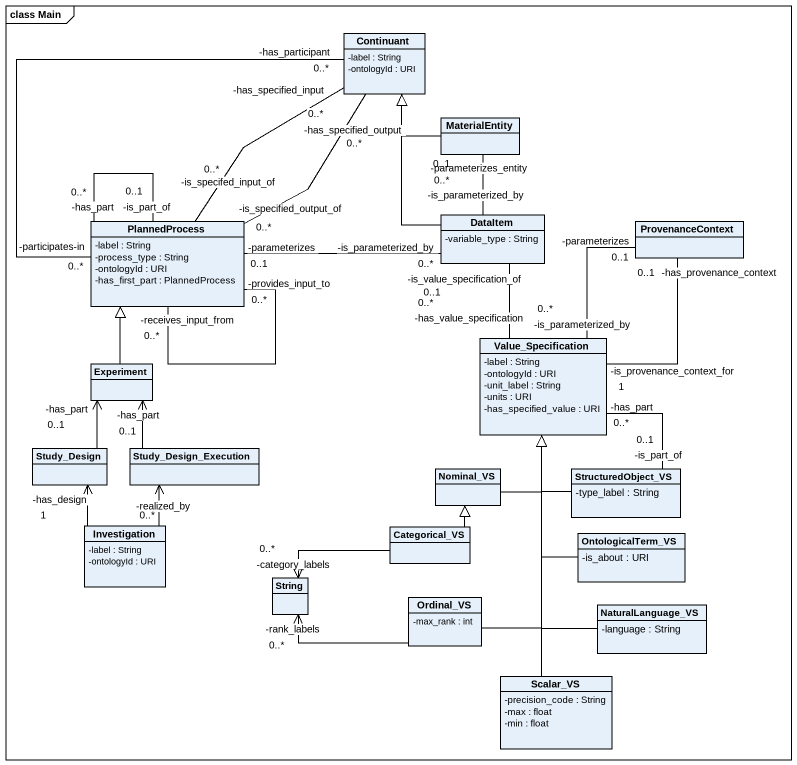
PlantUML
@startuml
mainframe class Main
hide circle
hide empty members
skinparam classAttributeIconSize 0
class Continuant {
  -label : String
  -ontologyId : URI
}
class MaterialEntity
class DataItem {
  -variable_type : String
}
class PlannedProcess {
  -label : String
  -process_type : String
  -ontologyId : URI
  -has_first_part : PlannedProcess
}
class ProvenanceContext
class Value_Specification {
  -label : String
  -ontologyId : URI
  -unit_label : String
  -units : URI
  -has_specified_value : URI
}
class Experiment
class Study_Design
class Study_Design_Execution
class Nominal_VS
class StructuredObject_VS {
  -type_label : String
}
class Investigation {
  -label : String
  -ontologyId : URI
}
class Categorical_VS
class OntologicalTerm_VS {
  -is_about : URI
}
class String
class Ordinal_VS {
  -max_rank : int
}
class NaturalLanguage_VS {
  -language : String
}
class Scalar_VS {
  -precision_code : String
  -max : float
  -min : float
}
MaterialEntity -up-|> Continuant
DataItem -up-|> Continuant
DataItem "-is_parameterized_by\n0..*" -up- "-parameterizes_entity\n0..1" MaterialEntity
DataItem "-is_parameterized_by\n0..*" -left- "-parameterizes\n0..1" PlannedProcess
DataItem "-is_value_specification_of\n0..1" -- "-has_value_specification\n0..*" Value_Specification
PlannedProcess "-participates-in\n0..*" -up- "-has_participant\n0..*" Continuant
PlannedProcess "-is_specified_output_of\n0..*" -up- "-has_specified_output\n0..*" Continuant
PlannedProcess "-is_specifed_input_of\n0..*" -up- "-has_specified_input\n0..*" Continuant
PlannedProcess "-has_part\n0..*" -- "-is_part_of\n0..1" PlannedProcess
PlannedProcess "-receives_input_from\n0..*" -- "-provides_input_to\n0..*" PlannedProcess
Value_Specification "-is_provenance_context_for\n1" -up- "-has_provenance_context\n0..1" ProvenanceContext
Value_Specification "-is_parameterized_by\n0..*" -up- "-parameterizes\n0..1" ProvenanceContext
Value_Specification "-has_part\n0..*" -- "-is_part_of\n0..1" StructuredObject_VS
Experiment -up-|> PlannedProcess
Study_Design -up-> "-has_part\n0..1" Experiment
Study_Design_Execution -up-> "-has_part\n0..1" Experiment
Nominal_VS -up-|> Value_Specification
StructuredObject_VS -up-|> Value_Specification
Investigation -up-> "-has_design\n1" Study_Design
Investigation -up-> "-realized_by\n0..*" Study_Design_Execution
Categorical_VS -up-|> Nominal_VS
Categorical_VS -left-> "-category_labels\n0..*" String
OntologicalTerm_VS -up-|> Value_Specification
String "-rank_labels\n0..*" <-right- Ordinal_VS
Ordinal_VS -up-|> Value_Specification
NaturalLanguage_VS -up-|> Value_Specification
Scalar_VS -up-|> Value_Specification
@enduml
